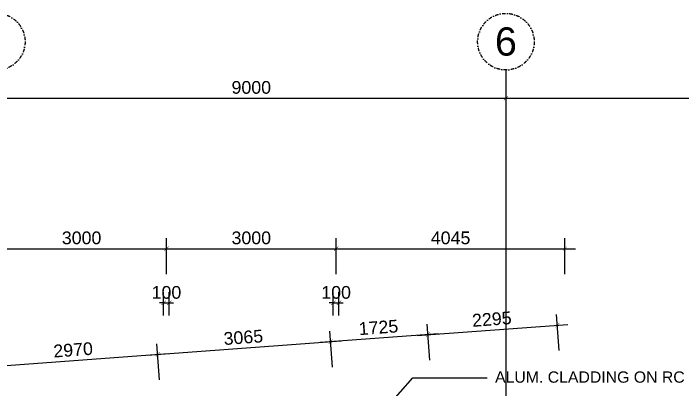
# Model space of a CAD drawing. Header units: millimetres. Extents: x 0 to 70486, y 148 to 42536.
# Drawn here: x 44793 to 56624, y 33216 to 39868 of the extents above; entities that cross this region are included whole.
import ezdxf

# ---------------------------------------------------------------- set-up
doc = ezdxf.new("R2010")
doc.units = ezdxf.units.MM
doc.linetypes.add('CENTERX2', pattern=[101.6, 63.5, -12.7, 12.7, -12.7])
doc.linetypes.add('DASHDOT', pattern=[25.4, 12.7, -6.35, 0, -6.35])
doc.layers.get('Defpoints').update_dxf_attribs({"color": 8})
for name, color, linetype in [('arrow', 8, 'Continuous'), ('DLN020__', 8, 'DASHDOT'), ('GBP Dim', 8, 'Continuous'), ('GBP Text 200', 8, 'Continuous'), ('grid', 8, 'CENTERX2'), ('TEXT Ref', 8, 'Continuous')]:
    doc.layers.add(name, color=color, linetype=linetype)
doc.styles.add('BH', font='arial.ttf')
doc.styles.get("Standard").update_dxf_attribs({"font": 'arial.ttf'})
doc.styles.add('SWIS721LT450', font='swissl.ttf')
doc.dimstyles.new('200 GBP', dxfattribs={"dimscale": 1.5, "dimtxt": 150, "dimasz": 50, "dimexe": 125, "dimexo": 50, "dimgap": 50, "dimtad": 1, "dimdec": 0, "dimzin": 0, "dimdsep": 46, "dimtxsty": 'BH', "dimblk": 'ARCHTICK', "dimcen": 0.09, "dimdle": 125, "dimclrd": 9, "dimclre": 9, "dimclrt": 1, "dimadec": 0, "dimazin": 0, "dimtfac": 1, "dimtdec": 0, "dimtix": 1, "dimtmove": 2, "dimatfit": 3, "dimldrblk": 'ARCHTICK', "dimfxl": 300, "dimfxlon": 1, "dimtolj": 1, "dimtzin": 0, "dimarcsym": 0})
doc.dimstyles.get("Standard").update_dxf_attribs({"dimtxt": 0.18, "dimasz": 0.18, "dimexe": 0.18, "dimexo": 0.0625, "dimgap": 0.09, "dimtad": 0, "dimtih": 1, "dimtoh": 1, "dimdec": 4, "dimzin": 0, "dimdsep": 46, "dimtxsty": 'Standard', "dimcen": 0.09, "dimadec": 0, "dimazin": 0, "dimtfac": 1, "dimtdec": 4, "dimtofl": 0, "dimtmove": 0, "dimatfit": 3, "dimfxl": 1, "dimtolj": 1, "dimtzin": 0, "dimarcsym": 0})

# ---------------------------------------------------------------- blocks, each defined once
blk = doc.blocks.new('_ArchTick')
at = {"color": 0, "const_width": 0.1}
blk.add_lwpolyline([(0.5, 0.5), (-0.5, -0.5)], dxfattribs=at)
blk = doc.blocks.new('*D282')
at = {"layer": 'Defpoints', "color": 0, "transparency": 16777216}
for p in [(44499, 38868), (53499, 38868), (53499, 38368)]:
    blk.add_point(p, dxfattribs=at)
at = {"layer": 'GBP Dim', "color": 9, "lineweight": -2, "transparency": 16777216}
for p, q in [((44499, 38793), (44499, 38180)), ((53499, 38793), (53499, 38180)), ((44312, 38368), (53687, 38368))]:
    blk.add_line(p, q, dxfattribs=at)
at = {"layer": 'GBP Dim', "color": 9, "lineweight": -2, "transparency": 16777216, "xscale": 75, "yscale": 75, "zscale": 75, "rotation": 180}
blk.add_blockref('_ArchTick', (44499, 38368), dxfattribs=at)
at = {"layer": 'GBP Dim', "color": 9, "lineweight": -2, "transparency": 16777216, "xscale": 75, "yscale": 75, "zscale": 75}
blk.add_blockref('_ArchTick', (53499, 38368), dxfattribs=at)
at = {"layer": 'GBP Dim', "transparency": 16777216, "insert": (48999, 38558), "char_height": 225, "attachment_point": 5, "style": 'BH'}
blk.add_mtext('\\A1;9000', dxfattribs=at)
blk = doc.blocks.new('*D283')
at = {"layer": 'Defpoints', "color": 0, "transparency": 16777216}
for p in [(53499, 38868), (62499, 38868), (62499, 38368)]:
    blk.add_point(p, dxfattribs=at)
at = {"layer": 'GBP Dim', "color": 9, "lineweight": -2, "transparency": 16777216}
for p, q in [((53499, 38793), (53499, 38180)), ((62499, 38793), (62499, 38180)), ((53312, 38368), (62687, 38368))]:
    blk.add_line(p, q, dxfattribs=at)
at = {"layer": 'GBP Dim', "color": 9, "lineweight": -2, "transparency": 16777216, "xscale": 75, "yscale": 75, "zscale": 75, "rotation": 180}
blk.add_blockref('_ArchTick', (53499, 38368), dxfattribs=at)
at = {"layer": 'GBP Dim', "color": 9, "lineweight": -2, "transparency": 16777216, "xscale": 75, "yscale": 75, "zscale": 75}
blk.add_blockref('_ArchTick', (62499, 38368), dxfattribs=at)
at = {"layer": 'GBP Dim', "transparency": 16777216, "insert": (57999, 38558), "char_height": 225, "attachment_point": 5, "style": 'BH'}
blk.add_mtext('\\A1;9000', dxfattribs=at)
blk = doc.blocks.new('*D302')
at = {"layer": 'Defpoints', "color": 0, "transparency": 16777216}
for p in [(47344, 33838), (44388, 33522), (47387, 33241)]:
    blk.add_point(p, dxfattribs=at)
at = {"layer": 'GBP Dim', "color": 9, "lineweight": -2, "transparency": 16777216}
for p, q in [((47377, 33390), (47330, 34025)), ((44194, 33607), (47531, 33852)), ((44383, 33597), (44368, 33808))]:
    blk.add_line(p, q, dxfattribs=at)
at = {"layer": 'GBP Dim', "color": 9, "lineweight": -2, "transparency": 16777216, "xscale": 75, "yscale": 75, "zscale": 75}
for p, rotation in [((47344, 33838), 4.194182783213209), ((44381, 33621), 184.1941827832132)]:
    blk.add_blockref('_ArchTick', p, dxfattribs=dict(at, rotation=rotation))
at = {"layer": 'GBP Dim', "transparency": 16777216, "insert": (45849, 33919), "char_height": 225, "attachment_point": 5, "rotation": 4.1942, "style": 'BH'}
blk.add_mtext('\\A1;2970', dxfattribs=at)
blk = doc.blocks.new('*D303')
at = {"layer": 'Defpoints', "color": 0, "transparency": 16777216}
for p in [(50401, 34063), (47387, 33241), (50481, 32966)]:
    blk.add_point(p, dxfattribs=at)
at = {"layer": 'GBP Dim', "color": 9, "lineweight": -2, "transparency": 16777216}
for p, q in [((50433, 33614), (50387, 34250)), ((47157, 33825), (50588, 34076)), ((47377, 33390), (47330, 34025))]:
    blk.add_line(p, q, dxfattribs=at)
at = {"layer": 'GBP Dim', "color": 9, "lineweight": -2, "transparency": 16777216, "xscale": 75, "yscale": 75, "zscale": 75}
for p, rotation in [((50401, 34063), 4.194182783213209), ((47344, 33838), 184.1941827832132)]:
    blk.add_blockref('_ArchTick', p, dxfattribs=dict(at, rotation=rotation))
at = {"layer": 'GBP Dim', "transparency": 16777216, "insert": (48858, 34140), "char_height": 225, "attachment_point": 5, "rotation": 4.1942, "style": 'BH'}
blk.add_mtext('\\A1;3065', dxfattribs=at)
blk = doc.blocks.new('*D416')
at = {"layer": 'Defpoints', "color": 0, "transparency": 16777216}
for p in [(47499, 35708), (44499, 32097), (47499, 31816)]:
    blk.add_point(p, dxfattribs=at)
at = {"layer": 'GBP Dim', "color": 9, "lineweight": -2, "transparency": 16777216}
for p, q in [((44499, 35258), (44499, 35896)), ((47499, 35258), (47499, 35896)), ((44312, 35708), (47687, 35708))]:
    blk.add_line(p, q, dxfattribs=at)
at = {"layer": 'GBP Dim', "color": 9, "lineweight": -2, "transparency": 16777216, "xscale": 75, "yscale": 75, "zscale": 75, "rotation": 180}
blk.add_blockref('_ArchTick', (44499, 35708), dxfattribs=at)
at = {"layer": 'GBP Dim', "color": 9, "lineweight": -2, "transparency": 16777216, "xscale": 75, "yscale": 75, "zscale": 75}
blk.add_blockref('_ArchTick', (47499, 35708), dxfattribs=at)
at = {"layer": 'GBP Dim', "transparency": 16777216, "insert": (45999, 35898), "char_height": 225, "attachment_point": 5, "style": 'BH'}
blk.add_mtext('\\A1;3000', dxfattribs=at)
blk = doc.blocks.new('*D417')
at = {"layer": 'Defpoints', "color": 0, "transparency": 16777216}
for p in [(50499, 35708), (50499, 32036), (47499, 31816)]:
    blk.add_point(p, dxfattribs=at)
at = {"layer": 'GBP Dim', "color": 9, "lineweight": -2, "transparency": 16777216}
for p, q in [((47499, 35258), (47499, 35896)), ((50499, 35258), (50499, 35896)), ((47312, 35708), (50687, 35708))]:
    blk.add_line(p, q, dxfattribs=at)
at = {"layer": 'GBP Dim', "color": 9, "lineweight": -2, "transparency": 16777216, "xscale": 75, "yscale": 75, "zscale": 75, "rotation": 180}
blk.add_blockref('_ArchTick', (47499, 35708), dxfattribs=at)
at = {"layer": 'GBP Dim', "color": 9, "lineweight": -2, "transparency": 16777216, "xscale": 75, "yscale": 75, "zscale": 75}
blk.add_blockref('_ArchTick', (50499, 35708), dxfattribs=at)
at = {"layer": 'GBP Dim', "transparency": 16777216, "insert": (48999, 35898), "char_height": 225, "attachment_point": 5, "style": 'BH'}
blk.add_mtext('\\A1;3000', dxfattribs=at)
blk = doc.blocks.new('*D418')
at = {"layer": 'Defpoints', "color": 0, "transparency": 16777216}
for p in [(54544, 35708), (54544, 32483), (50499, 32036)]:
    blk.add_point(p, dxfattribs=at)
at = {"layer": 'GBP Dim', "color": 9, "lineweight": -2, "transparency": 16777216}
for p, q in [((50499, 35258), (50499, 35896)), ((54544, 35258), (54544, 35896)), ((50312, 35708), (54732, 35708))]:
    blk.add_line(p, q, dxfattribs=at)
at = {"layer": 'GBP Dim', "color": 9, "lineweight": -2, "transparency": 16777216, "xscale": 75, "yscale": 75, "zscale": 75, "rotation": 180}
blk.add_blockref('_ArchTick', (50499, 35708), dxfattribs=at)
at = {"layer": 'GBP Dim', "color": 9, "lineweight": -2, "transparency": 16777216, "xscale": 75, "yscale": 75, "zscale": 75}
blk.add_blockref('_ArchTick', (54544, 35708), dxfattribs=at)
at = {"layer": 'GBP Dim', "transparency": 16777216, "insert": (52522, 35898), "char_height": 225, "attachment_point": 5, "style": 'BH'}
blk.add_mtext('\\A1;4045', dxfattribs=at)
blk = doc.blocks.new('*D456')
at = {"layer": 'Defpoints', "color": 0, "transparency": 16777216}
for p in [(50549, 34751), (50449, 33769, 0), (50549, 33769, 0)]:
    blk.add_point(p, dxfattribs=at)
at = {"layer": 'GBP Dim', "color": 9, "lineweight": -2, "transparency": 16777216}
for p, q in [((50449, 34526), (50449, 34938)), ((50549, 34526), (50549, 34938)), ((50449, 34751), (50374, 34751)), ((50449, 34751), (50549, 34751)), ((50549, 34751), (50624, 34751))]:
    blk.add_line(p, q, dxfattribs=at)
at = {"layer": 'GBP Dim', "color": 9, "lineweight": -2, "transparency": 16777216, "xscale": 75, "yscale": 75, "zscale": 75}
blk.add_blockref('_ArchTick', (50449, 34751), dxfattribs=at)
at = {"layer": 'GBP Dim', "color": 9, "lineweight": -2, "transparency": 16777216, "xscale": 75, "yscale": 75, "zscale": 75, "rotation": 180}
blk.add_blockref('_ArchTick', (50549, 34751), dxfattribs=at)
at = {"layer": 'GBP Dim', "transparency": 16777216, "insert": (50499, 34934), "char_height": 225, "attachment_point": 5, "style": 'BH'}
blk.add_mtext('\\A1;100', dxfattribs=at)
blk = doc.blocks.new('*D457')
at = {"layer": 'Defpoints', "color": 0, "transparency": 16777216}
for p in [(47549, 34751), (47449, 33769, 0), (47549, 33769, 0)]:
    blk.add_point(p, dxfattribs=at)
at = {"layer": 'GBP Dim', "color": 9, "lineweight": -2, "transparency": 16777216}
for p, q in [((47449, 34526), (47449, 34938)), ((47549, 34526), (47549, 34938)), ((47449, 34751), (47374, 34751)), ((47449, 34751), (47549, 34751)), ((47549, 34751), (47624, 34751))]:
    blk.add_line(p, q, dxfattribs=at)
at = {"layer": 'GBP Dim', "color": 9, "lineweight": -2, "transparency": 16777216, "xscale": 75, "yscale": 75, "zscale": 75}
blk.add_blockref('_ArchTick', (47449, 34751), dxfattribs=at)
at = {"layer": 'GBP Dim', "color": 9, "lineweight": -2, "transparency": 16777216, "xscale": 75, "yscale": 75, "zscale": 75, "rotation": 180}
blk.add_blockref('_ArchTick', (47549, 34751), dxfattribs=at)
at = {"layer": 'GBP Dim', "transparency": 16777216, "insert": (47499, 34934), "char_height": 225, "attachment_point": 5, "style": 'BH'}
blk.add_mtext('\\A1;100', dxfattribs=at)
blk = doc.blocks.new('*D507')
at = {"layer": 'Defpoints', "color": 0, "transparency": 16777216}
for p in [(50401, 34063), (52165, 33591), (50481, 32966)]:
    blk.add_point(p, dxfattribs=at)
at = {"layer": 'GBP Dim', "color": 9, "lineweight": -2, "transparency": 16777216}
for p, q in [((52154, 33740), (52107, 34376)), ((52308, 34202), (50214, 34049)), ((50433, 33614), (50387, 34250))]:
    blk.add_line(p, q, dxfattribs=at)
at = {"layer": 'GBP Dim', "color": 9, "lineweight": -2, "transparency": 16777216, "xscale": 75, "yscale": 75, "zscale": 75}
for p, rotation in [((52121, 34189), 4.194182785535268), ((50401, 34063), 184.1941827855353)]:
    blk.add_blockref('_ArchTick', p, dxfattribs=dict(at, rotation=rotation))
at = {"layer": 'GBP Dim', "transparency": 16777216, "insert": (51247, 34315), "char_height": 225, "attachment_point": 5, "rotation": 4.1942, "style": 'BH'}
blk.add_mtext('\\A1;1725', dxfattribs=at)
blk = doc.blocks.new('*D508')
at = {"layer": 'Defpoints', "color": 0, "transparency": 16777216}
for p in [(54410, 34357), (52165, 33591), (54490, 33260)]:
    blk.add_point(p, dxfattribs=at)
at = {"layer": 'GBP Dim', "color": 9, "lineweight": -2, "transparency": 16777216}
for p, q in [((54443, 33908), (54396, 34544)), ((51934, 34175), (54597, 34370)), ((52154, 33740), (52107, 34376))]:
    blk.add_line(p, q, dxfattribs=at)
at = {"layer": 'GBP Dim', "color": 9, "lineweight": -2, "transparency": 16777216, "xscale": 75, "yscale": 75, "zscale": 75}
for p, rotation in [((54410, 34357), 4.194182783213209), ((52121, 34189), 184.1941827832132)]:
    blk.add_blockref('_ArchTick', p, dxfattribs=dict(at, rotation=rotation))
at = {"layer": 'GBP Dim', "transparency": 16777216, "insert": (53251, 34462), "char_height": 225, "attachment_point": 5, "rotation": 4.1942, "style": 'BH'}
blk.add_mtext('\\A1;2295', dxfattribs=at)
blk = doc.blocks.new('A$C65CE4B9A')
at = {"layer": 'DLN020__', "ltscale": 5}
for centre in [(-23000, 11000), (-14000, 11000)]:
    blk.add_circle(centre, 500, dxfattribs=at)
at = {"layer": 'grid', "ltscale": 200}
blk.add_line((-14000, 10500), (-14000, -20450), dxfattribs=at)
at = {"layer": 'DLN020__', "ltscale": 5, "insert": (-14000, 11000), "char_height": 500, "width": 746.16, "attachment_point": 5, "style": 'SWIS721LT450'}
blk.add_mtext('6', dxfattribs=at)

msp = doc.modelspace()

# ---------------------------------------------------------------- block references
at = {"layer": 'TEXT Ref'}
msp.add_blockref('A$C65CE4B9A', (67500, 28367.9), dxfattribs=at)

# ---------------------------------------------------------------- texts
at = {"layer": 'GBP Text 200', "style": 'BH'}
msp.add_text('ALUM. CLADDING ON RC WALL 90mm MAX.', height=200, dxfattribs=at).set_placement((53308, 33338.5))

# ---------------------------------------------------------------- dimensions: what is measured, and where the dimension line sits
at = {"layer": 'GBP Dim'}
for base, p1, p2, override, picture, middle in [((53499, 38367.8), (44499, 38867.8), (53499, 38867.8), {"dimclrt": 256}, '*D282', (48999, 38557.7)), ((62499, 38367.8), (53499, 38867.8), (62499, 38867.8), {"dimclrt": 256}, '*D283', (57999, 38557.7)), ((47499, 35708.3), (44499, 32097.2), (47499, 31815.9), {"dimclrt": 256, "dimfxl": 300, "dimfxlon": 1}, '*D416', (45999, 35898.2)), ((50499, 35708.3), (47499, 31815.9), (50499, 32035.9), {"dimclrt": 256, "dimfxl": 300, "dimfxlon": 1}, '*D417', (48999, 35898.2)), ((54544.2, 35708.3), (50499, 32035.9), (54544.2, 32482.9), {"dimclrt": 256, "dimfxl": 300, "dimfxlon": 1}, '*D418', (52521.6, 35898.2))]:
    dim = msp.add_linear_dim(base=base, p1=p1, p2=p2, dimstyle='200 GBP', override=override, dxfattribs=at)
    dim.commit()
    dim.dimension.update_dxf_attribs({"geometry": picture, "text_midpoint": middle})
for base, p1, p2, picture, middle in [((47549, 34750.9), (47449, 33768.9, 0), (47549, 33768.9, 0), '*D457', (47499, 34934.4)), ((50549, 34750.9), (50449, 33768.9, 0), (50549, 33768.9, 0), '*D456', (50499, 34934.4))]:
    dim = msp.add_linear_dim(base=base, p1=p1, p2=p2, dimstyle='200 GBP', override={"dimclrt": 256, "dimfxl": 150}, dxfattribs=at)
    dim.commit()
    dim.dimension.update_dxf_attribs({"geometry": picture, "text_midpoint": middle, "dimtype": 160})
for base, p1, p2, angle, picture, middle in [((54409.8, 34356.6), (52164.7, 33591.1), (54490.2, 33260.3), 4.19418, '*D508', (53251.5, 34462)), ((50400.5, 34062.5), (52164.7, 33591.1), (50480.9, 32966.3), 184.19418, '*D507', (51246.8, 34315)), ((50400.5, 34062.5), (47387.5, 33240.8), (50480.9, 32966.3), 4.19418, '*D303', (48858.2, 34139.9)), ((47343.7, 33838.4), (44388.5, 33522.2), (47387.5, 33240.8), 4.19418, '*D302', (45848.6, 33919.1))]:
    dim = msp.add_linear_dim(base=base, p1=p1, p2=p2, angle=angle, dimstyle='200 GBP', override={"dimclrt": 256}, dxfattribs=at)
    dim.commit()
    dim.dimension.update_dxf_attribs({"geometry": picture, "text_midpoint": middle})

# ---------------------------------------------------------------- leaders
at = {"layer": 'arrow'}
msp.add_leader([(50842.6, 32279.6), (51852.5, 33426), (53171.1, 33426)], dimstyle='Standard', override={"dimscale": 2, "dimtxt": 200, "dimasz": 125, "dimexe": 166.67, "dimexo": 100, "dimgap": 100, "dimtih": 0, "dimtoh": 0, "dimdec": 0, "dimrnd": 5.001, "dimtxsty": 'BH', "dimdle": 166.666667, "dimclrd": 9, "dimclre": 9, "dimclrt": 1, "dimtdec": 0, "dimtix": 1, "dimtofl": 1, "dimtmove": 2, "dimfxl": 50}, dxfattribs=at)

doc.saveas('drawing.dxf')
